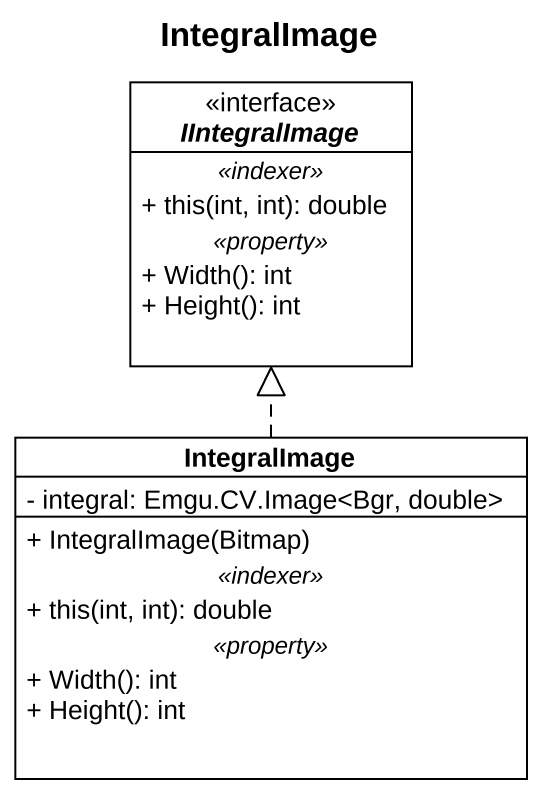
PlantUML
@startuml
title IntegralImage
hide circle
hide empty members
skinparam classAttributeIconSize 0
interface IIntegralImage {
  .. <<indexer>> ..
  + this(int, int): double
  .. <<property>> ..
  + Width(): int
  + Height(): int
}
class IntegralImage {
  - integral: Emgu.CV.Image<Bgr, double>
  --
  + IntegralImage(Bitmap)
  .. <<indexer>> ..
  + this(int, int): double
  .. <<property>> ..
  + Width(): int
  + Height(): int
}
IntegralImage .up.|> IIntegralImage
@enduml
